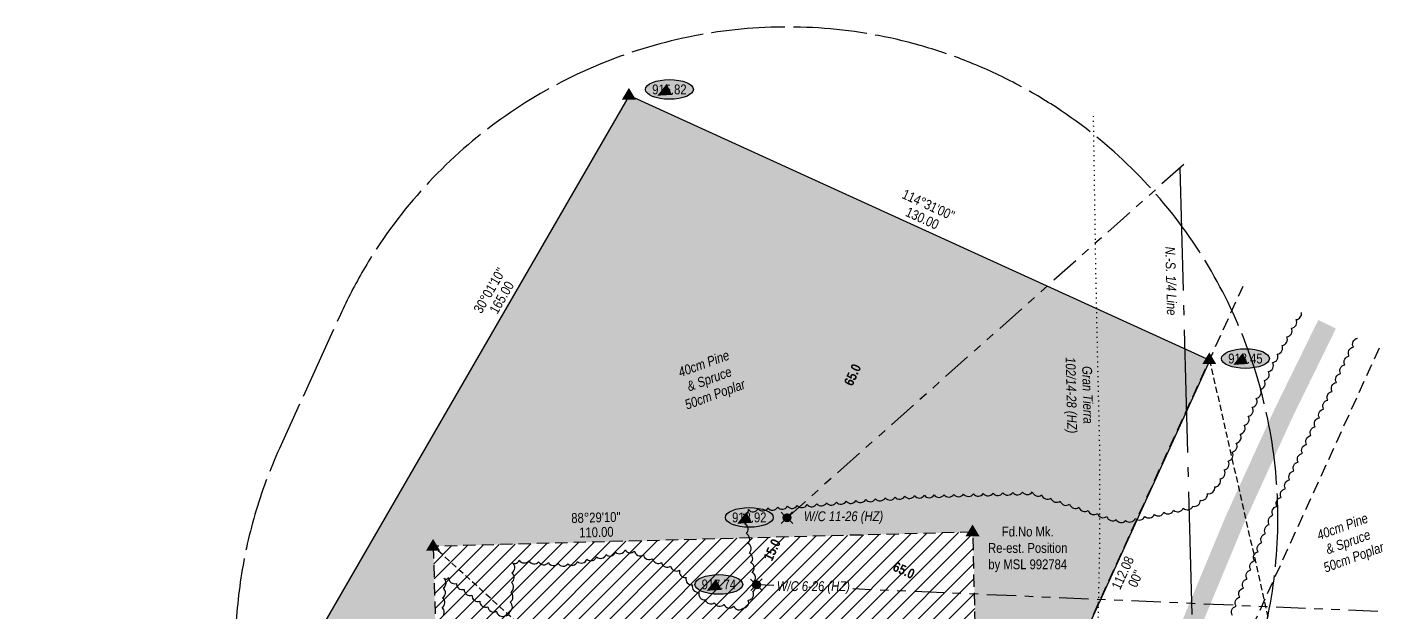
# Model space of a CAD drawing. Extents: x 621399 to 636927, y 5840575 to 5849274.
# Drawn here: x 625474 to 626855, y 5844500 to 5845096 of the extents above; entities that cross this region are included whole.
import ezdxf
from ezdxf.enums import TextEntityAlignment as Align

# ---------------------------------------------------------------- set-up
doc = ezdxf.new("R2010")
doc.units = 0
doc.header["$LTSCALE"] = 5
for name, pattern in [('0', [1, 1, 0]), ('foc-ACCESSROAD', [3.75, 2.5, -1.25]), ('foc-BUFFER', [16.75, 15, -1.75]), ('foc-DOT', [1, 0.2, -0.8]), ('foc-DRILLPATH', [14.75, 6, -1.75, 1.75, -1.75, 1.75, -1.75]), ('foc-QUARTERLINE', [33, 25, -3, 2, -3]), ('foc-TIELINE', [1.875, 1.25, -0.625])]:
    doc.linetypes.add(name, pattern=pattern)
for name, color, linetype in [('AS-DRILL', 8, 'foc-DOT'), ('AS-DRILL-T', 8, 'Continuous'), ('AS-ROADS', 254, 'Continuous'), ('AUX-BUFFER', 7, 'foc-BUFFER'), ('C-AR', 13, 'foc-ACCESSROAD'), ('C-WS', 13, 'foc-ACCESSROAD'), ('C-WS-S', 8, 'Continuous'), ('L-BD', 7, 'Continuous'), ('L-BD1', 253, 'Continuous'), ('L-MON', 1, 'Continuous'), ('L-MON-T', 1, 'Continuous'), ('L-QSEC', 8, 'foc-QUARTERLINE'), ('L-TIE', 7, 'foc-TIELINE'), ('P-ELEVATION', 7, 'Continuous'), ('P-PDRILLPATH', 12, 'foc-DRILLPATH'), ('P-PROPOSED', 10, 'Continuous'), ('P-PROPOSED-H', 21, 'Continuous'), ('P-TXT', 4, 'Continuous'), ('T-BUSH', 110, '0'), ('T-BUSH-T', 110, 'Continuous')]:
    doc.layers.add(name, color=color, linetype=linetype)
doc.layers.add('P-PROPOSED-EXISTING-H', color=7, linetype='Continuous', true_color=0xffeebd)
doc.styles.add('80', font='ARIALN.TTF', dxfattribs={"height": 10})
doc.styles.add('80CG', font='ARIALN.TTF', dxfattribs={"height": 10})
doc.styles.add('80L', font='ARIALN.TTF', dxfattribs={"height": 10})
doc.styles.add('80LS', font='ARIALNI.TTF', dxfattribs={"height": 10})

# ---------------------------------------------------------------- blocks, each defined once
blk = doc.blocks.new('TRIA')
blk.add_hatch(color=255).paths.add_polyline_path([(-0.04, 1.52), (-1.47, -0.87), (1.39, -0.87)])
blk = doc.blocks.new('TRIAA')
blk.add_blockref('TRIA', (0, 0))
blk = doc.blocks.new('TRIB')
at = {"color": 1}
blk.add_lwpolyline([(-1.12, -0.67), (-0.04, 1.13), (1.04, -0.67)], close=True, dxfattribs=at)
blk = doc.blocks.new('TRIBB')
blk.add_blockref('TRIB', (0, 0))
blk = doc.blocks.new('TRICC')
for name in ['TRIAA', 'TRIBB']:
    blk.add_blockref(name, (0, 0))
blk = doc.blocks.new('plspike')
blk.add_blockref('TRICC', (0, 0))
blk = doc.blocks.new('WC')
at = {"layer": 'L-MON'}
h = blk.add_hatch(color=255, dxfattribs=at)
h.dxf.hatch_style = 1
edge = h.paths.add_edge_path()
edge.add_arc((0, 0), 0.9, 0, 360)
at = {"layer": 'L-MON', "color": 240, "flags": 128}
for points in [[(-0.62, 0.5), (-1.23, 1.12)], [(0.52, 0.61), (1.13, 1.21)], [(-1.18, -1.18), (-0.56, -0.57)], [(1.16, -1.18), (0.56, -0.57)]]:
    blk.add_lwpolyline(points, dxfattribs=at)
at = {"layer": 'L-MON', "color": 240}
for radius in [0.8, 0.373]:
    blk.add_circle((0, 0), radius, dxfattribs=at)
blk = doc.blocks.new('STRIA')
blk.add_hatch(color=255).paths.add_polyline_path([(-0.04, 1.52), (-1.47, -0.87), (1.39, -0.87)])
blk = doc.blocks.new('STRIAA')
blk.add_blockref('STRIA', (0, 0))
blk = doc.blocks.new('STRIB')
at = {"color": 1}
blk.add_solid([(-1.12, -0.67), (-0.04, 1.13), (1.04, -0.67)], dxfattribs=at)
blk = doc.blocks.new('STRIBB')
blk.add_blockref('STRIB', (0, 0))
blk = doc.blocks.new('STRICC')
for name in ['STRIAA', 'STRIBB']:
    blk.add_blockref(name, (0, 0))
blk = doc.blocks.new('fdspike')
blk.add_blockref('STRICC', (0, 0))
blk = doc.blocks.new('we')
at = {"layer": 'P-ELEVATION'}
h = blk.add_hatch(color=111, dxfattribs=at)
h.dxf.hatch_style = 1
edge = h.paths.add_edge_path()
edge.add_ellipse((0, 0), major_axis=(-24.4, 0), ratio=0.410256, start_angle=0, end_angle=360)
at = {"layer": 'P-ELEVATION', "color": 7, "flags": 128}
blk.add_lwpolyline([(0, 0, 12.5, 0, 0), (-12.4, -6.4, 0, 0, 0)], format="xyseb", dxfattribs=at)
at = {"layer": 'P-ELEVATION', "color": 7}
blk.add_ellipse((0, 0), major_axis=(-24.4, 0), ratio=0.410256, dxfattribs=at)
at = {"layer": 'P-ELEVATION', "style": '80'}
blk.add_attdef('ELEVATION', text='', height=10, dxfattribs=at).set_placement((0, 0), align=Align.MIDDLE_CENTER)

msp = doc.modelspace()

# ---------------------------------------------------------------- hatches: boundary and pattern name
at = {"layer": 'P-PROPOSED-EXISTING-H'}
h = msp.add_hatch(dxfattribs=at)
h.set_pattern_fill('ANSI31', color=256, scale=3.49779, style=0)
h.set_pattern_definition([(45, (213.402, 1985.571), (-7.85276336, 7.85276336), [])])
h.paths.add_polyline_path([(625887.856, 5844567.364), (625903.013, 5843993.759), (626346.926, 5844029.445), (626446.317, 5844247.368), (626437.478, 5844581.887)])
at = {"layer": 'P-PROPOSED-H'}
h = msp.add_hatch(color=256, dxfattribs=at)
h.dxf.hatch_style = 1
h.paths.add_polyline_path([(626087.568, 5845026.655), (625674.961, 5844312.57), (625683.851, 5843976.141), (625903.013, 5843993.759), (625887.856, 5844567.364), (626437.478, 5844581.887), (626446.317, 5844247.368), (626678.762, 5844757.021)])

# ---------------------------------------------------------------- linework, layer by layer
at = {"layer": 'AS-DRILL', "flags": 128}
msp.add_lwpolyline([(626574.52, 5844025.035), (626570.534, 5844084.713), (626566.787, 5844179.697), (626564.527, 5844275.221), (626563.697, 5844371.532), (626564.669, 5844465.89), (626566.685, 5844562.377), (626566.998, 5844658.968), (626564.724, 5844754.992), (626562.757, 5844850.823), (626561.274, 5844947.217), (626560.313, 5845009.75)], dxfattribs=at)
at = {"layer": 'AS-ROADS', "const_width": 19.993, "flags": 128}
msp.add_lwpolyline([(626798.289, 5844793.575), (626753.622, 5844702.352), (626703.877, 5844593.322), (626653.922, 5844473.147), (626603.262, 5844354.472), (626524.097, 5844204.062), (626449.592, 5844093.952), (626405.722, 5844047.387), (626356.577, 5844007.737), (626302.602, 5843973.602), (626244.117, 5843943.647), (626180.752, 5843925.092), (626113.487, 5843914.197), (626028.812, 5843908.177), (625944.202, 5843909.077), (625710.767, 5843925.822), (625644.527, 5843927.952), (625580.992, 5843924.947), (625519.132, 5843916.317), (625455.122, 5843901.347)], dxfattribs=at)
at = {"layer": 'AUX-BUFFER', "color": 251, "linetype": 'foc-BUFFER', "flags": 128}
msp.add_lwpolyline([(626394.446, 5844005.663, 0.18031026), (626640.993, 5844252.884), (626703.113, 5844389.324, 1), (625793.312, 5844803.549), (625731.192, 5844667.109, 0.63389101), (626315.471, 5843977.202)], format="xyb", dxfattribs=at)
at = {"layer": 'C-AR', "flags": 128}
for points in [[(625426.911, 5843929.231), (625509.738, 5843962.199), (626346.922, 5844029.557), (626446.267, 5844247.522), (626678.537, 5844757.292), (626712.815, 5844832.521)], [(626851.431, 5844769.362), (626448.408, 5843884.882), (626231.791, 5843867.453), (625543.315, 5843812.06), (625483.133, 5843788.088)]]:
    msp.add_lwpolyline(points, dxfattribs=at)
at = {"layer": 'C-WS', "flags": 128}
msp.add_lwpolyline([(625887.856, 5844567.364), (625903.013, 5843993.759), (626346.926, 5844029.445), (626446.317, 5844247.368), (626437.478, 5844581.887)], close=True, dxfattribs=at)
at = {"layer": 'L-QSEC'}
msp.add_line((626648.466, 5844952.896), (626668.66, 5844187.67), dxfattribs=at)
at = {"layer": 'L-TIE', "flags": 128}
for points in [[(626678.537, 5844757.292), (626765.17, 5844376.145)], [(626126.372, 5844350.532), (625887.856, 5844567.364)]]:
    msp.add_lwpolyline(points, dxfattribs=at)
at = {"layer": 'P-PDRILLPATH', "flags": 128}
for points in [[(626652.432, 5844956.428), (626248.212, 5844596.437)], [(626234.754, 5844527.444), (626217.152, 5844528.202)], [(626849.994, 5844500.941), (626315.285, 5844523.974)]]:
    msp.add_lwpolyline(points, dxfattribs=at)
at = {"layer": 'P-PROPOSED', "flags": 128}
msp.add_lwpolyline([(625903.013, 5843993.759), (625683.851, 5843976.141), (625674.961, 5844312.57), (626087.568, 5845026.655), (626678.762, 5844757.021), (626446.317, 5844247.368), (626346.926, 5844029.445)], close=True, dxfattribs=at)
at = {"layer": 'T-BUSH', "linetype": 'Continuous', "flags": 128}
for points in [[(625896.139, 5844494.932, 0.52056705), (625896.756, 5844504.91, 0.52056705), (625897.373, 5844514.888, 0.52056705), (625897.99, 5844524.865, 0.52056705), (625898.607, 5844534.843, 0.52056705), (625903.429, 5844535.631, 0.52056705), (625911.382, 5844529.575, 0.52056705), (625919.336, 5844523.519, 0.52056705), (625927.289, 5844517.463, 0.52056705), (625935.242, 5844511.407, 0.52056705), (625943.372, 5844505.635, 0.52056705), (625952.328, 5844501.193, 0.52056705), (625961.283, 5844496.75, 0.52056705), (625965.48, 5844500.551, 0.52056705), (625966.112, 5844510.527, 0.52056705), (625966.743, 5844520.504, 0.52056705), (625967.375, 5844530.48, 0.52056705), (625968.007, 5844540.457, 0.52056705), (625968.638, 5844550.434, 0.52056705), (625975.265, 5844553.427, 0.52056705), (625985.223, 5844552.543, 0.52056705), (625995.18, 5844551.658, 0.52056705), (626005.138, 5844550.774, 0.52056705), (626015.095, 5844549.889, 0.52056705), (626025.015, 5844549.497, 0.52056705), (626034.725, 5844551.875, 0.52056705), (626044.434, 5844554.253, 0.52056705), (626054.144, 5844556.631, 0.52056705), (626063.853, 5844559.009, 0.52056705), (626073.563, 5844561.387, 0.52056705), (626083.273, 5844563.765, 0.52056705), (626092.695, 5844562.519, 0.52056705), (626101.909, 5844558.642, 0.52056705), (626111.123, 5844554.764, 0.52056705), (626120.337, 5844550.887, 0.52056705), (626129.551, 5844547.01, 0.52056705), (626138.736, 5844543.092, 0.52056705), (626145.297, 5844535.549, 0.52056705), (626151.857, 5844528.006, 0.52056705), (626158.418, 5844520.464, 0.52056705), (626164.978, 5844512.921, 0.52056705), (626174.135, 5844509.92, 0.52056705), (626183.963, 5844508.096, 0.52056705), (626193.792, 5844506.272, 0.52056705), (626203.621, 5844504.447, 0.52056705), (626208.747, 5844512.388, 0.52056705), (626213.448, 5844521.21, 0.52056705), (626213.905, 5844530.851, 0.52056705), (626212.819, 5844540.788, 0.52056705), (626211.355, 5844550.676, 0.52056705), (626209.821, 5844560.554, 0.52056705), (626208.286, 5844570.432, 0.52056705), (626206.751, 5844580.31, 0.52056705), (626205.216, 5844590.188, 0.52056705), (626203.681, 5844600.066, 0.52056705), (626208.808, 5844604.716, 0.52056705), (626218.768, 5844605.571, 0.52056705), (626228.727, 5844606.427, 0.52056705), (626238.687, 5844607.283, 0.52056705), (626248.647, 5844608.139, 0.52056705), (626258.607, 5844608.994, 0.52056705), (626268.567, 5844609.85, 0.52056705), (626278.527, 5844610.706, 0.52056705), (626288.487, 5844611.561, 0.52056705), (626298.447, 5844612.417, 0.52056705), (626308.407, 5844613.273, 0.52056705), (626318.367, 5844614.128, 0.52056705), (626328.327, 5844614.984, 0.52056705), (626338.286, 5844615.84, 0.52056705), (626348.246, 5844616.696, 0.52056705), (626358.206, 5844617.551, 0.52056705), (626368.166, 5844618.407, 0.52056705), (626378.14, 5844619.033, 0.52056705), (626388.131, 5844619.352, 0.52056705), (626398.123, 5844619.67, 0.52056705), (626408.114, 5844619.989, 0.52056705), (626418.106, 5844620.308, 0.52056705), (626428.097, 5844620.626, 0.52056705), (626438.089, 5844620.945, 0.52056705), (626448.08, 5844621.264, 0.52056705), (626458.072, 5844621.582, 0.52056705), (626468.063, 5844621.901, 0.52056705), (626478.055, 5844622.22, 0.52056705), (626488.046, 5844622.538, 0.52056705), (626498.036, 5844622.847, 0.52056705), (626507.526, 5844619.704, 0.52056705), (626517.016, 5844616.562, 0.52056705), (626526.506, 5844613.419, 0.52056705), (626535.995, 5844610.276, 0.52056705), (626545.485, 5844607.133, 0.52056705), (626554.975, 5844603.991, 0.52056705), (626564.465, 5844600.848, 0.52056705), (626573.954, 5844597.705, 0.52056705), (626583.444, 5844594.562, 0.52056705), (626593.058, 5844593.691, 0.52056705), (626602.835, 5844595.778, 0.52056705), (626612.611, 5844597.865, 0.52056705), (626622.387, 5844599.951, 0.52056705), (626632.164, 5844602.038, 0.52056705), (626641.94, 5844604.125, 0.52056705), (626651.717, 5844606.212, 0.52056705), (626661.493, 5844608.299, 0.52056705), (626669.221, 5844614.312, 0.52056705), (626676.525, 5844621.136, 0.52056705), (626683.83, 5844627.961, 0.52056705), (626689.421, 5844636.01, 0.52056705), (626693.509, 5844645.132, 0.52056705), (626697.597, 5844654.255, 0.52056705), (626701.685, 5844663.377, 0.52056705), (626705.773, 5844672.5, 0.52056705), (626709.861, 5844681.622, 0.52056705), (626713.949, 5844690.745, 0.52056705), (626718.037, 5844699.867, 0.52056705), (626722.125, 5844708.99, 0.52056705), (626726.213, 5844718.112, 0.52056705), (626730.301, 5844727.235, 0.52056705), (626734.389, 5844736.357, 0.52056705), (626738.477, 5844745.48, 0.52056705), (626742.783, 5844754.494, 0.52056705), (626747.587, 5844763.261, 0.52056705), (626752.391, 5844772.027, 0.52056705), (626757.195, 5844780.794, 0.52056705), (626761.998, 5844789.561, 0.52056705), (626766.802, 5844798.328, 0.43529789), (626772.137, 5844805.492, 0.43529789)], [(626701.795, 5844497.062, -0.52056705), (626705.556, 5844506.325, -0.52056705), (626709.317, 5844515.587, -0.52056705), (626713.078, 5844524.849, -0.52056705), (626716.839, 5844534.111, -0.52056705), (626720.6, 5844543.373, -0.52056705), (626724.361, 5844552.635, -0.52056705), (626728.122, 5844561.897, -0.52056705), (626731.883, 5844571.16, -0.52056705), (626735.644, 5844580.422, -0.52056705), (626739.405, 5844589.684, -0.52056705), (626743.166, 5844598.946, -0.52056705), (626747.18, 5844608.096, -0.52056705), (626751.506, 5844617.108, -0.52056705), (626755.832, 5844626.12, -0.52056705), (626760.159, 5844635.132, -0.52056705), (626764.485, 5844644.144, -0.52056705), (626768.811, 5844653.156, -0.52056705), (626773.138, 5844662.168, -0.52056705), (626777.464, 5844671.18, -0.52056705), (626781.79, 5844680.192, -0.52056705), (626786.117, 5844689.204, -0.52056705), (626790.443, 5844698.216, -0.52056705), (626794.769, 5844707.228, -0.52056705), (626799.095, 5844716.239, -0.52056705), (626803.422, 5844725.251, -0.52056705), (626807.748, 5844734.263, -0.52056705), (626812.074, 5844743.275, -0.52056705), (626816.401, 5844752.287, -0.52056705), (626820.727, 5844761.299, -0.52056705), (626825.053, 5844770.311, -0.52056705), (626829.38, 5844779.323, -0.00539483), (626829.316, 5844779.439)]]:
    msp.add_lwpolyline(points, format="xyb", dxfattribs=at)

# ---------------------------------------------------------------- block references
at = {"layer": 'C-WS-S', "xscale": 0.99966025, "yscale": 0.99966025, "zscale": 0.99966025}
for p, values in [((626128.379, 5845032.802), {'ELEVATION': '915.82'}), ((626715.11, 5844758.675), {'ELEVATION': '918.45'}), ((626209.768, 5844596.805), {'ELEVATION': '918.92'}), ((626178.708, 5844528.57), {'ELEVATION': '917.74'})]:
    msp.add_blockref('we', p, dxfattribs=at).add_auto_attribs(values)
at = {"layer": 'L-MON', "xscale": 4.998301249999972, "yscale": 4.998301249999972, "zscale": 4.998301249999972}
for p in [(626087.312, 5845026.772), (626678.537, 5844757.292), (626437.347, 5844582.047)]:
    msp.add_blockref('plspike', p, dxfattribs=at)
at = {"layer": 'L-MON', "linetype": 'Continuous', "xscale": 4.998301249999972, "yscale": 4.998301249999972, "zscale": 4.998301249999972}
for name, p in [('WC', (626248.212, 5844596.437)), ('fdspike', (625887.857, 5844567.327)), ('WC', (626217.152, 5844528.202))]:
    msp.add_blockref(name, p, dxfattribs=at)

# ---------------------------------------------------------------- texts
at = {"layer": 'AS-DRILL-T', "insert": (626544.67, 5844721.465), "char_height": 9.99657, "width": 77.08583, "attachment_point": 5, "rotation": 271.356151, "style": '80CG'}
msp.add_mtext('\\A1;{\\fArial Narrow|b0|i1|c0|p34;Gran Tierra\\P102/14-28 (HZ)}', dxfattribs=at)
at = {"layer": 'L-BD', "linetype": 'Continuous', "style": '80L'}
for s, rotation, p in [("30°01'10''", 59.9996, (625945.154, 5844828.034)), ('165.00', 59.9996, (625957.491, 5844820.912)), ("88°29'10''", 1.5345, (626053.616, 5844596.768)), ('110.00', 1.5345, (626054.017, 5844581.778))]:
    msp.add_text(s, height=9.9966, rotation=rotation, dxfattribs=at).set_placement(p, align=Align.MIDDLE)
at = {"layer": 'L-BD', "color": 3, "char_height": 9.99657, "width": 21.83194, "attachment_point": 5, "style": '80CG'}
for s, insert, rotation in [('\\A1;{\\fArial Narrow|b1|i0|c0|p34;65.0}', (626314.96, 5844742.074), 65.52062), ('\\A1;{\\fArial Narrow|b1|i0|c0|p34;15.0}', (626233.017, 5844563.759), 65.52062), ('\\A1;{\\fArial Narrow|b1|i0|c0|p34;65.0}', (626367.179, 5844542.933), 335.504241)]:
    msp.add_mtext(s, dxfattribs=dict(at, insert=insert, rotation=rotation))
at = {"layer": 'L-BD1', "linetype": 'Continuous', "style": '80L'}
for s, rotation, p in [("114°31'00''", 335.4965, (626392.284, 5844915.231)), ('130.00', 335.4965, (626386.065, 5844901.586)), ('112.08', 65.5021, (626590.151, 5844540.404)), ("00''", 65.5021, (626603.114, 5844534.497))]:
    msp.add_text(s, height=9.9966, rotation=rotation, dxfattribs=at).set_placement(p, align=Align.MIDDLE)
at = {"layer": 'L-MON-T', "insert": (626493.369, 5844564.213), "char_height": 9.99657, "width": 80.1339, "attachment_point": 5, "style": '80CG'}
msp.add_mtext('\\A1;Fd.No Mk.\\PRe-est. Position\\Pby MSL 992784', dxfattribs=at)
at = {"layer": 'L-QSEC', "insert": (626639.269, 5844837.647), "char_height": 9.99657, "width": 69.83729, "attachment_point": 5, "rotation": 271.511656, "style": '80CG'}
msp.add_mtext('\\A1;{\\fArial Narrow|b0|i1|c0|p34;N.-S. 1/4 Line}', dxfattribs=at)
at = {"layer": 'P-TXT', "char_height": 9.99657, "attachment_point": 5, "style": '80CG'}
for s, insert, width in [('\\A1;{\\fArial Narrow|b0|i1|c0|p34;W/C 11-26 (HZ)}', (626305.768, 5844596.543), 80.23618), ('\\A1;{\\fArial Narrow|b0|i1|c0|p34;W/C 6-26 (HZ)}', (626275.019, 5844525.304), 73.86729)]:
    msp.add_mtext(s, dxfattribs=dict(at, insert=insert, width=width))
at = {"layer": 'T-BUSH-T', "char_height": 9.9966, "width": 65.38474, "attachment_point": 2, "rotation": 20, "style": '80LS'}
for insert in [(626161.617, 5844758.226), (626812.191, 5844592.258)]:
    msp.add_mtext('40cm Pine\\P& Spruce\\P50cm Poplar', dxfattribs=dict(at, insert=insert))

doc.saveas('drawing.dxf')
